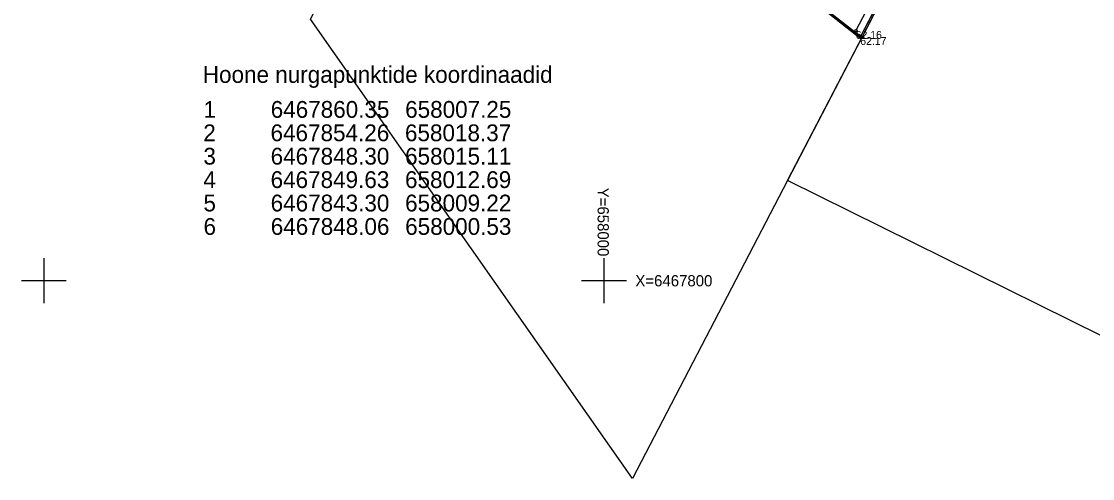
# Model space of a CAD drawing. Extents: x 631667 to 632822, y 6460336 to 6460878.
# Drawn here: x 632673.7 to 632769.3, y 6460504.2 to 6460545 of the extents above; entities that cross this region are included whole.
import ezdxf

# ---------------------------------------------------------------- set-up
doc = ezdxf.new("R2010")
doc.units = 0
for name, color, linetype in [('ABIJOONIS', 7, 'Continuous'), ('AED', 7, 'Continuous'), ('KORGUS-EH2000', 7, 'Continuous'), ('MOOTPIIR', 7, 'Continuous'), ('PIIR', 7, 'Continuous'), ('PUU', 7, 'Continuous'), ('VORK', 7, 'Continuous')]:
    doc.layers.add(name, color=color, linetype=linetype)

msp = doc.modelspace()

# ---------------------------------------------------------------- linework, layer by layer
at = {"layer": 'AED'}
msp.add_lwpolyline([(632725.234, 6460594.396), (632733.466, 6460589.855), (632738.024, 6460587.373), (632746.348, 6460582.824), (632752.491, 6460579.527), (632764.107, 6460573.293), (632758.077, 6460561.61), (632748.622, 6460543.622), (632737.11, 6460552.622), (632728.579, 6460559.236), (632713.639, 6460570.544), (632713.481, 6460570.647), (632713.706, 6460570.967)], dxfattribs=at)
at = {"layer": 'KORGUS-EH2000'}
for centre in [(632748.216, 6460544.167), (632748.622, 6460543.622)]:
    msp.add_circle(centre, 0.1, dxfattribs=at)
at = {"layer": 'MOOTPIIR'}
msp.add_lwpolyline([(632723.356, 6460595.435), (632739.352, 6460586.728), (632764.107, 6460573.293), (632748.622, 6460543.622), (632711.37, 6460572.286)], close=True, dxfattribs=at)
at = {"layer": 'PIIR'}
for points in [[(632713.195, 6460571.388), (632725.225, 6460594.438), (632764.235, 6460573.348), (632760.555, 6460566.268), (632755.945, 6460557.398), (632748.675, 6460543.418)], [(632728.265, 6460504.168), (632699.515, 6460545.178), (632713.195, 6460571.388), (632748.675, 6460543.418), (632742.105, 6460530.778)], [(632742.105, 6460530.778), (632755.945, 6460557.398), (632760.555, 6460566.268), (632803.245, 6460545.128), (632784.215, 6460509.938)]]:
    msp.add_lwpolyline(points, close=True, dxfattribs=at)
at = {"layer": 'PUU'}
msp.add_lwpolyline([(632737.891, 6460586.979), (632745.986, 6460582.344), (632752.248, 6460578.981), (632763.41, 6460573.111), (632757.525, 6460561.899), (632748.216, 6460544.167)], dxfattribs=at)
at = {"layer": 'VORK'}
for p, q in [((632675.725, 6460523.838), (632675.725, 6460519.837)), ((632725.725, 6460523.838), (632725.725, 6460519.837)), ((632673.725, 6460521.838), (632677.725, 6460521.838)), ((632723.725, 6460521.838), (632727.725, 6460521.838))]:
    msp.add_line(p, q, dxfattribs=at)

# ---------------------------------------------------------------- texts
at = {"layer": 'ABIJOONIS'}
for s, p in [('Hoone nurgapunktide koordinaadid', (632689.916, 6460539.497)), ('1', (632689.977, 6460536.378)), ('6467860.35', (632695.977, 6460536.378)), ('658007.25', (632707.977, 6460536.378)), ('2', (632689.962, 6460534.288)), ('6467854.26', (632695.962, 6460534.288)), ('658018.37', (632707.962, 6460534.288)), ('3', (632689.972, 6460532.198)), ('6467848.30', (632695.972, 6460532.198)), ('658015.11', (632707.972, 6460532.198)), ('4', (632689.968, 6460530.108)), ('6467849.63', (632695.968, 6460530.108)), ('658012.69', (632707.968, 6460530.108)), ('6467843.30', (632695.973, 6460528.018)), ('658009.22', (632707.973, 6460528.018)), ('5', (632689.973, 6460528.018)), ('6', (632689.98, 6460525.927)), ('6467848.06', (632695.98, 6460525.927)), ('658000.53', (632707.98, 6460525.927))]:
    msp.add_text(s, height=1.5, dxfattribs=at).set_placement(p)
at = {"layer": 'KORGUS-EH2000'}
for s, p in [('62.16', (632748.194, 6460543.428)), ('62.17', (632748.6, 6460542.883))]:
    msp.add_text(s, height=0.7, dxfattribs=at).set_placement(p)
at = {"layer": 'VORK'}
msp.add_text('Y=658000', height=1, rotation=270, dxfattribs=at).set_placement((632725.157, 6460530.14))
msp.add_text('X=6467800', height=1, dxfattribs=at).set_placement((632728.525, 6460521.329))

doc.saveas('drawing.dxf')
